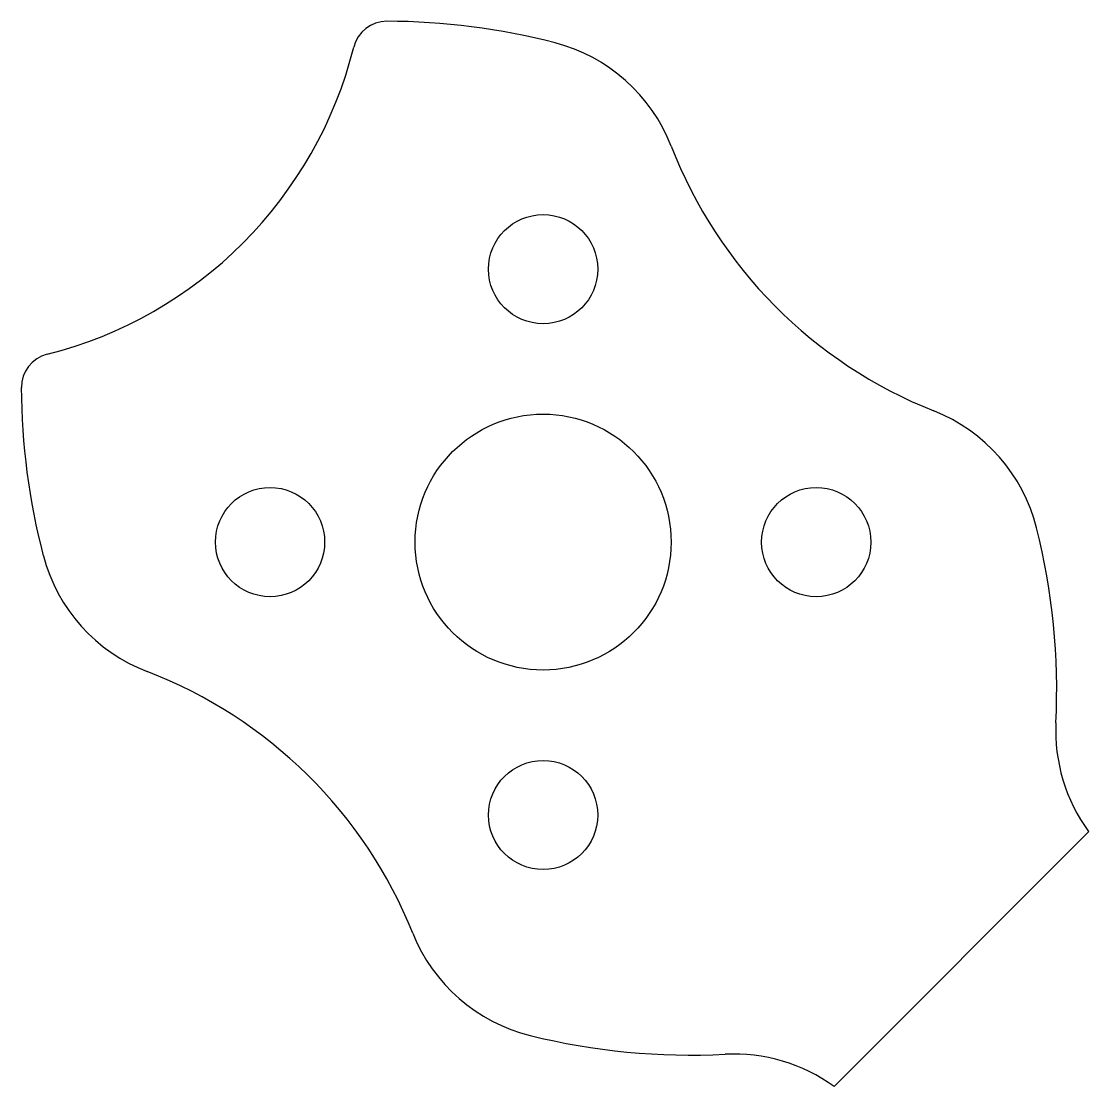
# Model space of a CAD drawing. Header units: millimetres. Extents: x -199.8 to -168.5, y 115 to 146.2.
import ezdxf

# ---------------------------------------------------------------- set-up
doc = ezdxf.new("R2010")
doc.units = ezdxf.units.MM
doc.header["$MEASUREMENT"] = 0

msp = doc.modelspace()

# ---------------------------------------------------------------- linework, layer by layer
msp.add_line((-175.94, 114.962), (-168.483, 122.441))
for centre, radius in [((-184.465, 138.925), 1.6), ((-184.465, 130.925), 3.75), ((-192.465, 130.925), 1.6), ((-176.465, 130.924), 1.6), ((-184.465, 122.925), 1.6)]:
    msp.add_circle(centre, radius)
for centre, radius, start, end in [((-189.044, 145.19), 1, 89.9873, 165.9737), ((-189.048, 126.562), 19.628, 75.4468, 89.9873), ((-202.026, 148.433), 12.381, 284.1678, 345.9737), ((-185.373, 140.72), 5, 21.1863, 75.4468), ((-167.977, 147.463), 13.657, 201.1863, 248.3475), ((-198.751, 135.459), 1, 104.1678, 180.1696), ((-180.124, 135.514), 19.628, 180.1696, 194.7268), ((-174.861, 130.122), 5, 14.0869, 68.3475), ((-189.048, 126.562), 19.628, 357.2818, 14.0869), ((-194.271, 131.796), 5, 194.7268, 248.9873), ((-200.96, 114.379), 13.657, 21.8262, 68.9873), ((-164.449, 125.394), 5, 177.2818, 216.1971), ((-183.641, 121.316), 5, 201.8262, 256.0867), ((-180.124, 135.514), 19.628, 256.0867, 272.8919), ((-178.881, 110.918), 5, 53.9766, 92.8919)]:
    msp.add_arc(centre, radius, start, end)

doc.saveas('drawing.dxf')
